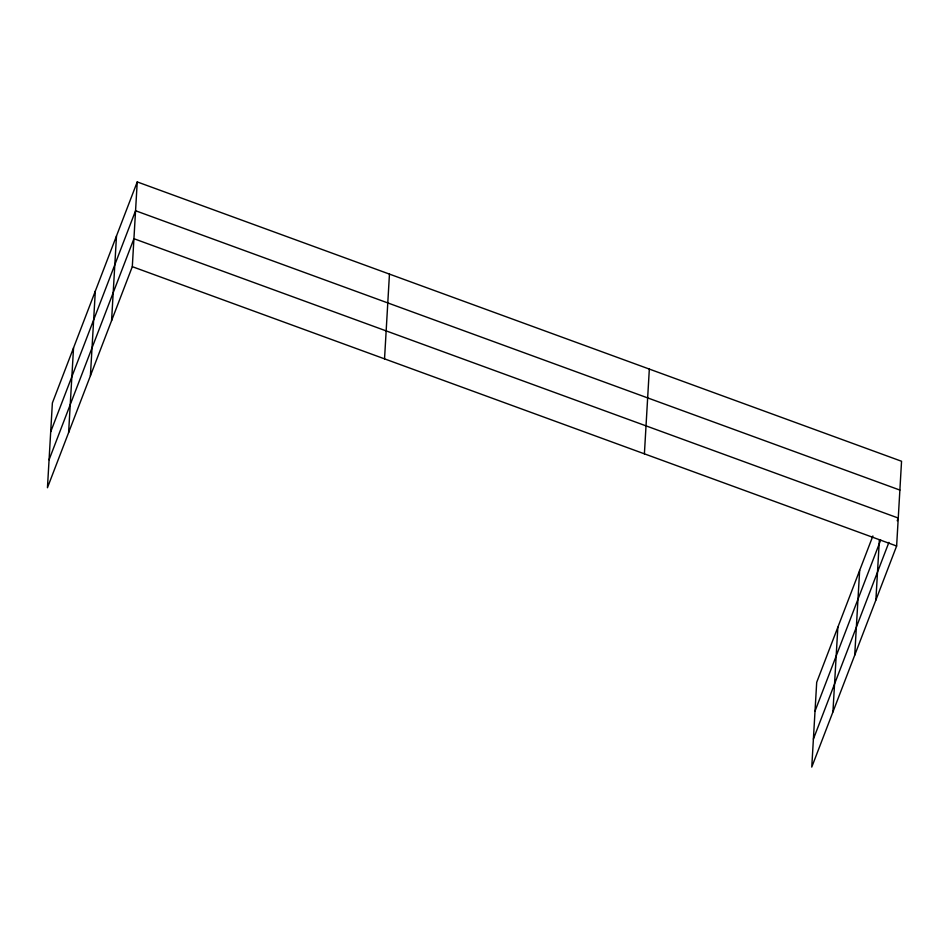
<?xml version="1.0" encoding="UTF-8"?>
<svg xmlns="http://www.w3.org/2000/svg" width="949" height="949" viewBox="0 0 949 949"><rect width="100%" height="100%" fill="white"/><g stroke="black" fill="none" stroke-linecap="round" stroke-linejoin="round"><path stroke-width="1.42" d="M68.613 432.614L73.536 347.868M90.404 375.828L95.327 291.082M111.567 320.715L116.49 235.957M137.237 181.923L52.373 402.981L47.45 487.739L132.302 266.669L137.237 181.923L901.55 461.261L896.627 546.019L811.763 767.077L816.698 682.331L872.878 535.971M384.535 358.852L389.458 274.107M644.395 453.836L649.33 369.078M832.925 711.964L837.848 627.206M854.729 655.166L859.652 570.42M875.88 600.053L879.379 539.791M50.7 431.795L135.553 210.737L899.877 490.075M49.075 459.767L133.928 238.709L898.252 518.047L897.208 520.752M815.013 711.145L880.684 540.064M813.388 739.105L888.916 542.365M132.302 266.669L896.627 546.019"/></g></svg>
